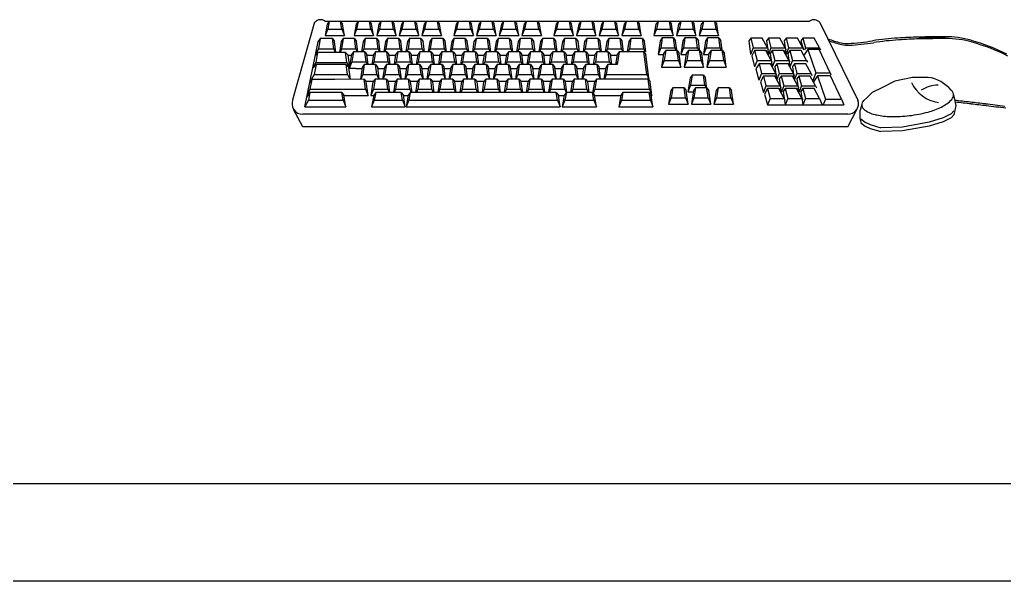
# Model space of a CAD drawing. Header units: millimetres. Extents: x 89450 to 753248, y -530175 to 1209785.
# Drawn here: x 315278 to 317289, y -168206 to -167059 of the extents above; entities that cross this region are included whole.
import ezdxf

# ---------------------------------------------------------------- set-up
doc = ezdxf.new("R2010")
doc.units = ezdxf.units.MM
doc.header["$LTSCALE"] = 150
doc.layers.add('-----99 EPMS CABLE DUCT', color=4, linetype='Continuous')

msp = doc.modelspace()

# ---------------------------------------------------------------- linework, layer by layer
at = {"layer": '-----99 EPMS CABLE DUCT'}
msp.add_lwpolyline([(307124.5, -168206.2), (307124.5, -168006.2), (321512.4, -168006.2), (321512.4, -168206.2)], close=True, dxfattribs=at)
at = {"color": 0}
for p, q in [((315835.9, -167221.9), (315881.3, -167063.6)), ((315901.5, -167061.7), (316891, -167061.7)), ((315906.2, -167068.4), (315901.9, -167091.3)), ((315910.4, -167062.6), (315906.2, -167068.4)), ((315910.4, -167062.6), (315907.3, -167078)), ((315933.6, -167062.6), (315910.4, -167062.6)), ((315933.6, -167062.6), (315937.8, -167068.4)), ((315936.3, -167078), (315933.6, -167062.6)), ((315941.5, -167091.3), (315937.8, -167068.4)), ((315965.3, -167068.4), (315961, -167091.3)), ((315969.6, -167062.6), (315965.3, -167068.4)), ((315969.6, -167062.6), (315966.4, -167078)), ((315992.7, -167062.6), (315969.6, -167062.6)), ((315992.7, -167062.6), (315996.9, -167068.4)), ((315995.4, -167078), (315992.7, -167062.6)), ((316000.6, -167091.3), (315996.9, -167068.4)), ((316011.6, -167068.4), (316007.3, -167091.3)), ((316015.8, -167062.6), (316011.6, -167068.4)), ((316015.8, -167062.6), (316012.7, -167078)), ((316039, -167062.6), (316015.8, -167062.6)), ((316039, -167062.6), (316043.2, -167068.4)), ((316041.7, -167078), (316039, -167062.6)), ((316046.9, -167091.3), (316043.2, -167068.4)), ((316057.9, -167068.4), (316053.5, -167091.3)), ((316062.1, -167062.6), (316057.9, -167068.4)), ((316062.1, -167062.6), (316058.9, -167078)), ((316085.2, -167062.6), (316062.1, -167062.6)), ((316085.2, -167062.6), (316089.5, -167068.4)), ((316088, -167078), (316085.2, -167062.6)), ((316093.2, -167091.3), (316089.5, -167068.4)), ((316104.1, -167068.4), (316099.8, -167091.3)), ((316108.3, -167062.6), (316104.1, -167068.4)), ((316108.3, -167062.6), (316105.2, -167078)), ((316131.5, -167062.6), (316108.3, -167062.6)), ((316131.5, -167062.6), (316135.7, -167068.4)), ((316134.2, -167078), (316131.5, -167062.6)), ((316139.4, -167091.3), (316135.7, -167068.4)), ((316169.4, -167068.4), (316165.1, -167091.3)), ((316173.6, -167062.6), (316169.4, -167068.4)), ((316173.6, -167062.6), (316170.5, -167078)), ((316196.8, -167062.6), (316173.6, -167062.6)), ((316196.8, -167062.6), (316201, -167068.4)), ((316199.5, -167078), (316196.8, -167062.6)), ((316204.7, -167091.3), (316201, -167068.4)), ((316215.7, -167068.4), (316211.3, -167091.3)), ((316219.9, -167062.6), (316215.7, -167068.4)), ((316219.9, -167062.6), (316216.7, -167078)), ((316243.1, -167062.6), (316219.9, -167062.6)), ((316243.1, -167062.6), (316247.3, -167068.4)), ((316245.8, -167078), (316243.1, -167062.6)), ((316251, -167091.3), (316247.3, -167068.4)), ((316261.9, -167068.4), (316257.6, -167091.3)), ((316266.2, -167062.6), (316261.9, -167068.4)), ((316266.2, -167062.6), (316263, -167078)), ((316289.3, -167062.6), (316266.2, -167062.6)), ((316289.3, -167062.6), (316293.5, -167068.4)), ((316292, -167078), (316289.3, -167062.6)), ((316297.2, -167091.3), (316293.5, -167068.4)), ((316308.2, -167068.4), (316303.9, -167091.3)), ((316312.4, -167062.6), (316308.2, -167068.4)), ((316312.4, -167062.6), (316309.2, -167078)), ((316335.6, -167062.6), (316312.4, -167062.6)), ((316335.6, -167062.6), (316339.8, -167068.4)), ((316338.3, -167078), (316335.6, -167062.6)), ((316343.5, -167091.3), (316339.8, -167068.4)), ((316373.5, -167068.4), (316369.2, -167091.3)), ((316377.7, -167062.6), (316373.5, -167068.4)), ((316377.7, -167062.6), (316374.5, -167078)), ((316400.9, -167062.6), (316377.7, -167062.6)), ((316400.9, -167062.6), (316405.1, -167068.4)), ((316403.6, -167078), (316400.9, -167062.6)), ((316408.8, -167091.3), (316405.1, -167068.4)), ((316419.7, -167068.4), (316415.4, -167091.3)), ((316424, -167062.6), (316419.7, -167068.4)), ((316424, -167062.6), (316420.8, -167078)), ((316447.1, -167062.6), (316424, -167062.6)), ((316447.1, -167062.6), (316451.3, -167068.4)), ((316449.8, -167078), (316447.1, -167062.6)), ((316455, -167091.3), (316451.3, -167068.4)), ((316466, -167068.4), (316461.7, -167091.3)), ((316470.2, -167062.6), (316466, -167068.4)), ((316470.2, -167062.6), (316467.1, -167078)), ((316493.4, -167062.6), (316470.2, -167062.6)), ((316493.4, -167062.6), (316497.6, -167068.4)), ((316496.1, -167078), (316493.4, -167062.6)), ((316501.3, -167091.3), (316497.6, -167068.4)), ((316512.3, -167068.4), (316507.9, -167091.3)), ((316516.5, -167062.6), (316512.3, -167068.4)), ((316516.5, -167062.6), (316513.3, -167078)), ((316539.6, -167062.6), (316516.5, -167062.6)), ((316539.6, -167062.6), (316543.9, -167068.4)), ((316542.4, -167078), (316539.6, -167062.6)), ((316547.6, -167091.3), (316543.9, -167068.4)), ((316577.5, -167068.4), (316573.2, -167091.3)), ((316581.8, -167062.6), (316577.5, -167068.4)), ((316581.8, -167062.6), (316578.6, -167078)), ((316604.9, -167062.6), (316581.8, -167062.6)), ((316604.9, -167062.6), (316609.2, -167068.4)), ((316607.6, -167078), (316604.9, -167062.6)), ((316612.9, -167091.3), (316609.2, -167068.4)), ((316623.8, -167068.4), (316619.5, -167091.3)), ((316628, -167062.6), (316623.8, -167068.4)), ((316628, -167062.6), (316624.9, -167078)), ((316651.2, -167062.6), (316628, -167062.6)), ((316651.2, -167062.6), (316655.4, -167068.4)), ((316653.9, -167078), (316651.2, -167062.6)), ((316659.1, -167091.3), (316655.4, -167068.4)), ((316670.1, -167068.4), (316665.7, -167091.3)), ((316674.3, -167062.6), (316670.1, -167068.4)), ((316674.3, -167062.6), (316671.1, -167078)), ((316697.5, -167062.6), (316674.3, -167062.6)), ((316697.5, -167062.6), (316701.7, -167068.4)), ((316700.2, -167078), (316697.5, -167062.6)), ((316705.4, -167091.3), (316701.7, -167068.4)), ((316911.8, -167064.9), (316989.7, -167223.2)), ((315907.3, -167078), (315901.9, -167091.3)), ((315901.9, -167091.3), (315941.5, -167091.3)), ((315907.3, -167078), (315936.3, -167078)), ((315936.3, -167078), (315941.5, -167091.3)), ((315966.4, -167078), (315961, -167091.3)), ((315961, -167091.3), (316000.6, -167091.3)), ((315966.4, -167078), (315995.4, -167078)), ((315995.4, -167078), (316000.6, -167091.3)), ((316012.7, -167078), (316007.3, -167091.3)), ((316007.3, -167091.3), (316046.9, -167091.3)), ((316012.7, -167078), (316041.7, -167078)), ((316041.7, -167078), (316046.9, -167091.3)), ((316058.9, -167078), (316053.5, -167091.3)), ((316053.5, -167091.3), (316093.2, -167091.3)), ((316058.9, -167078), (316088, -167078)), ((316088, -167078), (316093.2, -167091.3)), ((316105.2, -167078), (316099.8, -167091.3)), ((316099.8, -167091.3), (316139.4, -167091.3)), ((316105.2, -167078), (316134.2, -167078)), ((316134.2, -167078), (316139.4, -167091.3)), ((316170.5, -167078), (316165.1, -167091.3)), ((316165.1, -167091.3), (316204.7, -167091.3)), ((316170.5, -167078), (316199.5, -167078)), ((316199.5, -167078), (316204.7, -167091.3)), ((316216.7, -167078), (316211.3, -167091.3)), ((316211.3, -167091.3), (316251, -167091.3)), ((316216.7, -167078), (316245.8, -167078)), ((316245.8, -167078), (316251, -167091.3)), ((316263, -167078), (316257.6, -167091.3)), ((316257.6, -167091.3), (316297.2, -167091.3)), ((316263, -167078), (316292, -167078)), ((316292, -167078), (316297.2, -167091.3)), ((316309.2, -167078), (316303.9, -167091.3)), ((316303.9, -167091.3), (316343.5, -167091.3)), ((316309.2, -167078), (316338.3, -167078)), ((316338.3, -167078), (316343.5, -167091.3)), ((316374.5, -167078), (316369.2, -167091.3)), ((316369.2, -167091.3), (316408.8, -167091.3)), ((316374.5, -167078), (316403.6, -167078)), ((316403.6, -167078), (316408.8, -167091.3)), ((316420.8, -167078), (316415.4, -167091.3)), ((316415.4, -167091.3), (316455, -167091.3)), ((316420.8, -167078), (316449.8, -167078)), ((316449.8, -167078), (316455, -167091.3)), ((316467.1, -167078), (316461.7, -167091.3)), ((316461.7, -167091.3), (316501.3, -167091.3)), ((316467.1, -167078), (316496.1, -167078)), ((316496.1, -167078), (316501.3, -167091.3)), ((316513.3, -167078), (316507.9, -167091.3)), ((316507.9, -167091.3), (316547.6, -167091.3)), ((316513.3, -167078), (316542.4, -167078)), ((316542.4, -167078), (316547.6, -167091.3)), ((316578.6, -167078), (316573.2, -167091.3)), ((316573.2, -167091.3), (316612.9, -167091.3)), ((316578.6, -167078), (316607.6, -167078)), ((316607.6, -167078), (316612.9, -167091.3)), ((316624.9, -167078), (316619.5, -167091.3)), ((316619.5, -167091.3), (316659.1, -167091.3)), ((316624.9, -167078), (316653.9, -167078)), ((316653.9, -167078), (316659.1, -167091.3)), ((316671.1, -167078), (316665.7, -167091.3)), ((316665.7, -167091.3), (316705.4, -167091.3)), ((316671.1, -167078), (316700.2, -167078)), ((316700.2, -167078), (316705.4, -167091.3)), ((315886.9, -167104.5), (315859.9, -167237.1)), ((315892, -167097.6), (315886.9, -167104.5)), ((315892, -167097.6), (315888.8, -167118.2)), ((315916.9, -167097.6), (315892, -167097.6)), ((315916.9, -167097.6), (315921.1, -167103.4)), ((315919.6, -167118.2), (315916.9, -167097.6)), ((315924, -167125.8), (315921.1, -167103.4)), ((315934.7, -167103.4), (315931.2, -167125.8)), ((315938.9, -167097.6), (315934.7, -167103.4)), ((315938.9, -167097.6), (315935.7, -167118.2)), ((315962.1, -167097.6), (315938.9, -167097.6)), ((315962.1, -167097.6), (315966.3, -167103.4)), ((315964.8, -167118.2), (315962.1, -167097.6)), ((315969.1, -167124.5), (315966.3, -167103.4)), ((315979.9, -167103.4), (315976.6, -167124.5)), ((315984.1, -167097.6), (315979.9, -167103.4)), ((315984.1, -167097.6), (315980.9, -167118.2)), ((316007.3, -167097.6), (315984.1, -167097.6)), ((316007.3, -167097.6), (316011.5, -167103.4)), ((316010, -167118.2), (316007.3, -167097.6)), ((316014.3, -167124.5), (316011.5, -167103.4)), ((316025.1, -167103.4), (316021.8, -167124.5)), ((316029.3, -167097.6), (316025.1, -167103.4)), ((316029.3, -167097.6), (316026.1, -167118.2)), ((316052.5, -167097.6), (316029.3, -167097.6)), ((316052.5, -167097.6), (316056.7, -167103.4)), ((316055.2, -167118.2), (316052.5, -167097.6)), ((316059.5, -167124.5), (316056.7, -167103.4)), ((316070.3, -167103.4), (316067, -167124.5)), ((316074.5, -167097.6), (316070.3, -167103.4)), ((316074.5, -167097.6), (316071.3, -167118.2)), ((316097.7, -167097.6), (316074.5, -167097.6)), ((316097.7, -167097.6), (316101.9, -167103.4)), ((316100.4, -167118.2), (316097.7, -167097.6)), ((316104.7, -167124.5), (316101.9, -167103.4)), ((316115.5, -167103.4), (316112.2, -167124.5)), ((316119.7, -167097.6), (316115.5, -167103.4)), ((316119.7, -167097.6), (316116.5, -167118.2)), ((316142.9, -167097.6), (316119.7, -167097.6)), ((316142.9, -167097.6), (316147.1, -167103.4)), ((316145.6, -167118.2), (316142.9, -167097.6)), ((316149.9, -167124.5), (316147.1, -167103.4)), ((316160.7, -167103.4), (316157.4, -167124.5)), ((316164.9, -167097.6), (316160.7, -167103.4)), ((316164.9, -167097.6), (316161.7, -167118.2)), ((316188.1, -167097.6), (316164.9, -167097.6)), ((316188.1, -167097.6), (316192.3, -167103.4)), ((316190.8, -167118.2), (316188.1, -167097.6)), ((316195.1, -167124.5), (316192.3, -167103.4)), ((316205.9, -167103.4), (316202.6, -167124.5)), ((316210.1, -167097.6), (316205.9, -167103.4)), ((316210.1, -167097.6), (316206.9, -167118.2)), ((316233.3, -167097.6), (316210.1, -167097.6)), ((316233.3, -167097.6), (316237.5, -167103.4)), ((316236, -167118.2), (316233.3, -167097.6)), ((316240.3, -167124.5), (316237.5, -167103.4)), ((316251.1, -167103.4), (316247.8, -167124.5)), ((316255.3, -167097.6), (316251.1, -167103.4)), ((316255.3, -167097.6), (316252.1, -167118.2)), ((316278.5, -167097.6), (316255.3, -167097.6)), ((316278.5, -167097.6), (316282.7, -167103.4)), ((316281.2, -167118.2), (316278.5, -167097.6)), ((316285.5, -167124.5), (316282.7, -167103.4)), ((316296.3, -167103.4), (316293, -167124.5)), ((316300.5, -167097.6), (316296.3, -167103.4)), ((316300.5, -167097.6), (316297.4, -167118.2)), ((316323.7, -167097.6), (316300.5, -167097.6)), ((316323.7, -167097.6), (316327.9, -167103.4)), ((316326.4, -167118.2), (316323.7, -167097.6)), ((316330.7, -167124.5), (316327.9, -167103.4)), ((316341.5, -167103.4), (316338.2, -167124.5)), ((316345.7, -167097.6), (316341.5, -167103.4)), ((316345.7, -167097.6), (316342.6, -167118.2)), ((316368.9, -167097.6), (316345.7, -167097.6)), ((316368.9, -167097.6), (316373.1, -167103.4)), ((316371.6, -167118.2), (316368.9, -167097.6)), ((316375.9, -167124.5), (316373.1, -167103.4)), ((316386.7, -167103.4), (316383.4, -167124.5)), ((316390.9, -167097.6), (316386.7, -167103.4)), ((316390.9, -167097.6), (316387.8, -167118.2)), ((316414.1, -167097.6), (316390.9, -167097.6)), ((316414.1, -167097.6), (316418.3, -167103.4)), ((316416.8, -167118.2), (316414.1, -167097.6)), ((316421.1, -167124.5), (316418.3, -167103.4)), ((316431.9, -167103.4), (316428.6, -167124.5)), ((316436.1, -167097.6), (316431.9, -167103.4)), ((316436.1, -167097.6), (316433, -167118.2)), ((316459.3, -167097.6), (316436.1, -167097.6)), ((316459.3, -167097.6), (316463.5, -167103.4)), ((316462, -167118.2), (316459.3, -167097.6)), ((316466.3, -167124.5), (316463.5, -167103.4)), ((316477.1, -167103.4), (316473.8, -167124.5)), ((316481.3, -167097.6), (316477.1, -167103.4)), ((316481.3, -167097.6), (316478.2, -167118.2)), ((316504.5, -167097.6), (316481.3, -167097.6)), ((316504.5, -167097.6), (316508.7, -167103.4)), ((316507.2, -167118.2), (316504.5, -167097.6)), ((316511.5, -167124.5), (316508.7, -167103.4)), ((316522.3, -167103.4), (316519, -167124.5)), ((316526.5, -167097.6), (316522.3, -167103.4)), ((316526.5, -167097.6), (316523.4, -167118.2)), ((316549.7, -167097.6), (316526.5, -167097.6)), ((316549.7, -167097.6), (316553.9, -167103.4)), ((316552.4, -167118.2), (316549.7, -167097.6)), ((316556.7, -167124.5), (316553.9, -167103.4)), ((316586.1, -167102), (316581.8, -167130)), ((316590.3, -167096.2), (316586.1, -167102)), ((316590.3, -167096.2), (316587.2, -167116.7)), ((316613.5, -167096.2), (316590.3, -167096.2)), ((316613.5, -167096.2), (316617.7, -167102)), ((316616.2, -167116.7), (316613.5, -167096.2)), ((316621.4, -167130), (316617.7, -167102)), ((316632.4, -167102), (316628, -167130)), ((316636.6, -167096.2), (316632.4, -167102)), ((316636.6, -167096.2), (316633.4, -167116.7)), ((316659.7, -167096.2), (316636.6, -167096.2)), ((316659.7, -167096.2), (316664, -167102)), ((316662.5, -167116.7), (316659.7, -167096.2)), ((316667.7, -167130), (316664, -167102)), ((316678.6, -167102), (316674.3, -167130)), ((316682.8, -167096.2), (316678.6, -167102)), ((316682.8, -167096.2), (316679.7, -167116.7)), ((316706, -167096.2), (316682.8, -167096.2)), ((316706, -167096.2), (316710.2, -167102)), ((316708.7, -167116.7), (316706, -167096.2)), ((316713.9, -167130), (316710.2, -167102)), ((316771.1, -167096.7), (316766.9, -167102.4)), ((316766.9, -167102.4), (316770.7, -167130)), ((316794.2, -167096.7), (316771.1, -167096.7)), ((316771.1, -167096.7), (316776.1, -167116.7)), ((316805.1, -167116.7), (316794.2, -167096.7)), ((316807.2, -167096.7), (316803, -167102.4)), ((316803, -167102.4), (316806.9, -167130)), ((316830.4, -167096.7), (316807.2, -167096.7)), ((316807.2, -167096.7), (316812.3, -167116.7)), ((316841.3, -167116.7), (316830.4, -167096.7)), ((316843.4, -167096.7), (316839.1, -167102.4)), ((316839.1, -167102.4), (316843, -167130)), ((316866.5, -167096.7), (316843.4, -167096.7)), ((316843.4, -167096.7), (316848.4, -167116.7)), ((316877.4, -167116.7), (316866.5, -167096.7)), ((316877.6, -167096.7), (316873.4, -167102.4)), ((316873.4, -167102.4), (316878.7, -167120.5)), ((316900.7, -167096.7), (316877.6, -167096.7)), ((316877.6, -167096.7), (316882.6, -167116.7)), ((316911.6, -167116.7), (316900.7, -167096.7)), ((315881.4, -167131.4), (315882.4, -167131.4)), ((315888.8, -167118.2), (315882.3, -167127.2)), ((315886.5, -167125.8), (315882.3, -167131.6)), ((315886.5, -167125.8), (315883.3, -167146.4)), ((315943.4, -167125.8), (315886.5, -167125.8)), ((315888.8, -167118.2), (315919.6, -167118.2)), ((315919.6, -167118.2), (315922.6, -167125.8)), ((315935.7, -167118.2), (315932.6, -167125.8)), ((315935.7, -167118.2), (315964.8, -167118.2)), ((315943.4, -167125.8), (315949.1, -167131.6)), ((315946.1, -167146.4), (315943.4, -167125.8)), ((315948.9, -167131.4), (315955.4, -167131.4)), ((315952.2, -167155.3), (315949.1, -167131.6)), ((315955.6, -167130.3), (315951.2, -167158.4)), ((315959.8, -167124.5), (315955.6, -167130.3)), ((315959.8, -167124.5), (315956.6, -167145.1)), ((315982.9, -167124.5), (315959.8, -167124.5)), ((315964.8, -167118.2), (315967.3, -167124.5)), ((315980.9, -167118.2), (315978.4, -167124.5)), ((315980.9, -167118.2), (316010, -167118.2)), ((315982.9, -167124.5), (315987.2, -167130.3)), ((315985.7, -167145.1), (315982.9, -167124.5)), ((315989.9, -167150.7), (315987.2, -167130.3)), ((315987.3, -167131.4), (316000.6, -167131.4)), ((316000.8, -167130.3), (315997.6, -167150.7)), ((316005, -167124.5), (316000.8, -167130.3)), ((316005, -167124.5), (316001.8, -167145.1)), ((316028.1, -167124.5), (316005, -167124.5)), ((316010, -167118.2), (316012.5, -167124.5)), ((316026.1, -167118.2), (316023.6, -167124.5)), ((316026.1, -167118.2), (316055.2, -167118.2)), ((316028.1, -167124.5), (316032.4, -167130.3)), ((316028.1, -167124.5), (316032.4, -167130.3)), ((316030.9, -167145.1), (316028.1, -167124.5)), ((316035.1, -167150.7), (316032.4, -167130.3)), ((316035.1, -167150.7), (316032.4, -167130.3)), ((316032.5, -167131.4), (316045.8, -167131.4)), ((316046, -167130.3), (316042.8, -167150.7)), ((316050.2, -167124.5), (316046, -167130.3)), ((316050.2, -167124.5), (316047, -167145.1)), ((316073.3, -167124.5), (316050.2, -167124.5)), ((316055.2, -167118.2), (316057.7, -167124.5)), ((316071.3, -167118.2), (316068.8, -167124.5)), ((316071.3, -167118.2), (316100.4, -167118.2)), ((316073.3, -167124.5), (316077.6, -167130.3)), ((316073.3, -167124.5), (316077.6, -167130.3)), ((316076.1, -167145.1), (316073.3, -167124.5)), ((316080.3, -167150.7), (316077.6, -167130.3)), ((316080.3, -167150.7), (316077.6, -167130.3)), ((316077.7, -167131.4), (316091, -167131.4)), ((316091.2, -167130.3), (316088, -167150.7)), ((316095.4, -167124.5), (316091.2, -167130.3)), ((316095.4, -167124.5), (316092.2, -167145.1)), ((316118.5, -167124.5), (316095.4, -167124.5)), ((316100.4, -167118.2), (316102.9, -167124.5)), ((316116.5, -167118.2), (316114, -167124.5)), ((316116.5, -167118.2), (316145.6, -167118.2)), ((316118.5, -167124.5), (316122.8, -167130.3)), ((316118.5, -167124.5), (316122.8, -167130.3)), ((316121.3, -167145.1), (316118.5, -167124.5)), ((316125.5, -167150.7), (316122.8, -167130.3)), ((316125.5, -167150.7), (316122.8, -167130.3)), ((316122.9, -167131.4), (316136.2, -167131.4)), ((316136.4, -167130.3), (316133.2, -167150.7)), ((316140.6, -167124.5), (316136.4, -167130.3)), ((316140.6, -167124.5), (316137.4, -167145.1)), ((316163.7, -167124.5), (316140.6, -167124.5)), ((316145.6, -167118.2), (316148.1, -167124.5)), ((316161.7, -167118.2), (316159.2, -167124.5)), ((316161.7, -167118.2), (316190.8, -167118.2)), ((316163.7, -167124.5), (316168, -167130.3)), ((316163.7, -167124.5), (316168, -167130.3)), ((316166.5, -167145.1), (316163.7, -167124.5)), ((316170.7, -167150.7), (316168, -167130.3)), ((316170.7, -167150.7), (316168, -167130.3)), ((316168.1, -167131.4), (316181.4, -167131.4)), ((316181.6, -167130.3), (316178.4, -167150.7)), ((316185.8, -167124.5), (316181.6, -167130.3)), ((316185.8, -167124.5), (316182.6, -167145.1)), ((316209, -167124.5), (316185.8, -167124.5)), ((316190.8, -167118.2), (316193.3, -167124.5)), ((316206.9, -167118.2), (316204.4, -167124.5)), ((316206.9, -167118.2), (316236, -167118.2)), ((316209, -167124.5), (316213.2, -167130.3)), ((316209, -167124.5), (316213.2, -167130.3)), ((316211.7, -167145.1), (316209, -167124.5)), ((316215.9, -167150.7), (316213.2, -167130.3)), ((316215.9, -167150.7), (316213.2, -167130.3)), ((316213.3, -167131.4), (316226.6, -167131.4)), ((316226.8, -167130.3), (316223.6, -167150.7)), ((316231, -167124.5), (316226.8, -167130.3)), ((316231, -167124.5), (316227.8, -167145.1)), ((316254.2, -167124.5), (316231, -167124.5)), ((316236, -167118.2), (316238.5, -167124.5)), ((316252.1, -167118.2), (316249.6, -167124.5)), ((316252.1, -167118.2), (316281.2, -167118.2)), ((316254.2, -167124.5), (316258.4, -167130.3)), ((316254.2, -167124.5), (316258.4, -167130.3)), ((316256.9, -167145.1), (316254.2, -167124.5)), ((316261.1, -167150.7), (316258.4, -167130.3)), ((316261.1, -167150.7), (316258.4, -167130.3)), ((316258.5, -167131.4), (316271.8, -167131.4)), ((316272, -167130.3), (316268.8, -167150.7)), ((316276.2, -167124.5), (316272, -167130.3)), ((316276.2, -167124.5), (316273, -167145.1)), ((316299.4, -167124.5), (316276.2, -167124.5)), ((316281.2, -167118.2), (316283.7, -167124.5)), ((316297.4, -167118.2), (316294.8, -167124.5)), ((316297.4, -167118.2), (316326.4, -167118.2)), ((316299.4, -167124.5), (316303.6, -167130.3)), ((316299.4, -167124.5), (316303.6, -167130.3)), ((316302.1, -167145.1), (316299.4, -167124.5)), ((316306.3, -167150.7), (316303.6, -167130.3)), ((316306.3, -167150.7), (316303.6, -167130.3)), ((316303.7, -167131.4), (316317, -167131.4)), ((316317.2, -167130.3), (316314, -167150.7)), ((316321.4, -167124.5), (316317.2, -167130.3)), ((316321.4, -167124.5), (316318.2, -167145.1)), ((316344.6, -167124.5), (316321.4, -167124.5)), ((316326.4, -167118.2), (316328.9, -167124.5)), ((316342.6, -167118.2), (316340, -167124.5)), ((316342.6, -167118.2), (316371.6, -167118.2)), ((316344.6, -167124.5), (316348.8, -167130.3)), ((316344.6, -167124.5), (316348.8, -167130.3)), ((316347.3, -167145.1), (316344.6, -167124.5)), ((316351.5, -167150.7), (316348.8, -167130.3)), ((316351.5, -167150.7), (316348.8, -167130.3)), ((316348.9, -167131.4), (316362.2, -167131.4)), ((316362.4, -167130.3), (316359.2, -167150.7)), ((316366.6, -167124.5), (316362.4, -167130.3)), ((316366.6, -167124.5), (316363.4, -167145.1)), ((316389.8, -167124.5), (316366.6, -167124.5)), ((316371.6, -167118.2), (316374.1, -167124.5)), ((316387.8, -167118.2), (316385.2, -167124.5)), ((316387.8, -167118.2), (316416.8, -167118.2)), ((316389.8, -167124.5), (316394, -167130.3)), ((316389.8, -167124.5), (316394, -167130.3)), ((316392.5, -167145.1), (316389.8, -167124.5)), ((316396.7, -167150.7), (316394, -167130.3)), ((316396.7, -167150.7), (316394, -167130.3)), ((316394.1, -167131.4), (316407.4, -167131.4)), ((316407.6, -167130.3), (316404.4, -167150.7)), ((316411.8, -167124.5), (316407.6, -167130.3)), ((316411.8, -167124.5), (316408.6, -167145.1)), ((316435, -167124.5), (316411.8, -167124.5)), ((316416.8, -167118.2), (316419.3, -167124.5)), ((316433, -167118.2), (316430.4, -167124.5)), ((316433, -167118.2), (316462, -167118.2)), ((316435, -167124.5), (316439.2, -167130.3)), ((316435, -167124.5), (316439.2, -167130.3)), ((316437.7, -167145.1), (316435, -167124.5)), ((316441.9, -167150.7), (316439.2, -167130.3)), ((316441.9, -167150.7), (316439.2, -167130.3)), ((316439.3, -167131.4), (316452.6, -167131.4)), ((316452.8, -167130.3), (316449.6, -167150.7)), ((316457, -167124.5), (316452.8, -167130.3)), ((316457, -167124.5), (316453.8, -167145.1)), ((316480.2, -167124.5), (316457, -167124.5)), ((316462, -167118.2), (316464.5, -167124.5)), ((316478.2, -167118.2), (316475.6, -167124.5)), ((316478.2, -167118.2), (316507.2, -167118.2)), ((316480.2, -167124.5), (316484.4, -167130.3)), ((316480.2, -167124.5), (316484.4, -167130.3)), ((316482.9, -167145.1), (316480.2, -167124.5)), ((316487.1, -167150.7), (316484.4, -167130.3)), ((316487.1, -167150.7), (316484.4, -167130.3)), ((316484.5, -167131.4), (316497.8, -167131.4)), ((316498, -167130.3), (316494.8, -167150.7)), ((316502.2, -167124.5), (316498, -167130.3)), ((316502.2, -167124.5), (316498.2, -167150.7)), ((316552.7, -167124.5), (316502.2, -167124.5)), ((316507.2, -167118.2), (316509.7, -167124.5)), ((316523.4, -167118.2), (316520.8, -167124.5)), ((316523.4, -167118.2), (316552.4, -167118.2)), ((316552.4, -167118.2), (316554.9, -167124.5)), ((316552.7, -167124.5), (316556.9, -167130.3)), ((316552.7, -167124.5), (316556.9, -167130.3)), ((316558.6, -167171.2), (316552.7, -167124.5)), ((316563.5, -167183.1), (316556.9, -167130.3)), ((316563.2, -167180.1), (316556.9, -167130.3)), ((316587.2, -167116.7), (316581.8, -167130)), ((316581.8, -167130), (316592.8, -167130)), ((316587.2, -167116.7), (316616.2, -167116.7)), ((316593.2, -167127.8), (316588.8, -167155.8)), ((316597.4, -167122), (316593.2, -167127.8)), ((316597.4, -167122), (316594.2, -167142.5)), ((316620.5, -167122), (316597.4, -167122)), ((316616.2, -167116.7), (316618.3, -167122)), ((316620.5, -167122), (316624.8, -167127.8)), ((316623.2, -167142.5), (316620.5, -167122)), ((316628.5, -167155.8), (316624.8, -167127.8)), ((316633.4, -167116.7), (316628, -167130)), ((316628, -167130), (316639.1, -167130)), ((316633.4, -167116.7), (316662.5, -167116.7)), ((316639.4, -167127.8), (316635.1, -167155.8)), ((316643.6, -167122), (316639.4, -167127.8)), ((316643.6, -167122), (316640.5, -167142.5)), ((316666.8, -167122), (316643.6, -167122)), ((316662.5, -167116.7), (316664.5, -167122)), ((316666.8, -167122), (316671, -167127.8)), ((316669.5, -167142.5), (316666.8, -167122)), ((316674.7, -167155.8), (316671, -167127.8)), ((316679.7, -167116.7), (316674.3, -167130)), ((316674.3, -167130), (316685.3, -167130)), ((316679.7, -167116.7), (316708.7, -167116.7)), ((316685.7, -167127.8), (316681.3, -167155.8)), ((316689.9, -167122), (316685.7, -167127.8)), ((316689.9, -167122), (316686.7, -167142.5)), ((316713.1, -167122), (316689.9, -167122)), ((316708.7, -167116.7), (316710.8, -167122)), ((316713.1, -167122), (316717.3, -167127.8)), ((316715.8, -167142.5), (316713.1, -167122)), ((316721, -167155.8), (316717.3, -167127.8)), ((316776.1, -167116.7), (316770.7, -167130)), ((316778.8, -167122.2), (316773.5, -167132.8)), ((316776.1, -167116.7), (316805.1, -167116.7)), ((316801.9, -167122.2), (316778.8, -167122.2)), ((316778.8, -167122.2), (316783.8, -167142.3)), ((316801.9, -167122.2), (316806.2, -167127.9)), ((316812.9, -167142.3), (316801.9, -167122.2)), ((316805.1, -167116.7), (316806.6, -167120.5)), ((316812.3, -167116.7), (316806.9, -167130)), ((316814.9, -167122.2), (316810.7, -167127.9)), ((316810.7, -167127.9), (316814.6, -167155.5)), ((316812.3, -167116.7), (316841.3, -167116.7)), ((316838.1, -167122.2), (316814.9, -167122.2)), ((316814.9, -167122.2), (316820, -167142.3)), ((316838.1, -167122.2), (316842.3, -167127.9)), ((316849, -167142.3), (316838.1, -167122.2)), ((316841.3, -167116.7), (316842.8, -167120.5)), ((316848.4, -167116.7), (316843, -167130)), ((316851.1, -167122.2), (316846.8, -167127.9)), ((316846.8, -167127.9), (316850.7, -167155.5)), ((316848.4, -167116.7), (316877.4, -167116.7)), ((316874.2, -167122.2), (316851.1, -167122.2)), ((316851.1, -167122.2), (316856.1, -167142.3)), ((316885.1, -167142.3), (316874.2, -167122.2)), ((316877.4, -167116.7), (316878.9, -167120.5)), ((316887.6, -167120.1), (316879.3, -167131.5)), ((316882.6, -167116.7), (316880.7, -167121.5)), ((316882.6, -167116.7), (316911.6, -167116.7)), ((316910.8, -167120.1), (316887.6, -167120.1)), ((316887.6, -167120.1), (316903.8, -167167.8)), ((316932.8, -167167.8), (316910.8, -167120.1)), ((316911.6, -167116.7), (316913.1, -167120.5)), ((315883.5, -167150.7), (315877.1, -167157.8)), ((315883.3, -167146.4), (315877.6, -167156.6)), ((315883.5, -167150.7), (315879.4, -167171.2)), ((315883.3, -167146.4), (315946.1, -167146.4)), ((315944.7, -167150.7), (315883.5, -167150.7)), ((315944.7, -167150.7), (315950.4, -167156.4)), ((315947.4, -167171.2), (315944.7, -167150.7)), ((315946.1, -167146.4), (315951, -167155.3)), ((315956.6, -167145.1), (315951.2, -167158.4)), ((315956.6, -167145.1), (315985.7, -167145.1)), ((315982, -167150.7), (315977.8, -167156.4)), ((315982, -167150.7), (315978.8, -167171.2)), ((316005.1, -167150.7), (315982, -167150.7)), ((315985.7, -167145.1), (315987.8, -167150.7)), ((316001.8, -167145.1), (315999.6, -167150.7)), ((316001.8, -167145.1), (316030.9, -167145.1)), ((316005.1, -167150.7), (316009.4, -167156.4)), ((316007.9, -167171.2), (316005.1, -167150.7)), ((316027.2, -167150.7), (316023, -167156.4)), ((316027.2, -167150.7), (316024, -167171.2)), ((316050.3, -167150.7), (316027.2, -167150.7)), ((316030.9, -167145.1), (316033.1, -167150.7)), ((316030.9, -167145.1), (316033.1, -167150.7)), ((316047, -167145.1), (316044.8, -167150.7)), ((316047, -167145.1), (316076.1, -167145.1)), ((316050.3, -167150.7), (316054.6, -167156.4)), ((316053.1, -167171.2), (316050.3, -167150.7)), ((316072.4, -167150.7), (316068.2, -167156.4)), ((316072.4, -167150.7), (316069.2, -167171.2)), ((316095.5, -167150.7), (316072.4, -167150.7)), ((316076.1, -167145.1), (316078.3, -167150.7)), ((316076.1, -167145.1), (316078.3, -167150.7)), ((316092.2, -167145.1), (316090, -167150.7)), ((316092.2, -167145.1), (316121.3, -167145.1)), ((316095.5, -167150.7), (316099.8, -167156.4)), ((316098.3, -167171.2), (316095.5, -167150.7)), ((316117.6, -167150.7), (316113.4, -167156.4)), ((316117.6, -167150.7), (316114.4, -167171.2)), ((316140.8, -167150.7), (316117.6, -167150.7)), ((316121.3, -167145.1), (316123.5, -167150.7)), ((316121.3, -167145.1), (316123.5, -167150.7)), ((316137.4, -167145.1), (316135.2, -167150.7)), ((316137.4, -167145.1), (316166.5, -167145.1)), ((316140.8, -167150.7), (316145, -167156.4)), ((316143.5, -167171.2), (316140.8, -167150.7)), ((316162.8, -167150.7), (316158.6, -167156.4)), ((316162.8, -167150.7), (316159.6, -167171.2)), ((316186, -167150.7), (316162.8, -167150.7)), ((316166.5, -167145.1), (316168.7, -167150.7)), ((316166.5, -167145.1), (316168.7, -167150.7)), ((316182.6, -167145.1), (316180.4, -167150.7)), ((316182.6, -167145.1), (316211.7, -167145.1)), ((316186, -167150.7), (316190.2, -167156.4)), ((316188.7, -167171.2), (316186, -167150.7)), ((316208, -167150.7), (316203.8, -167156.4)), ((316208, -167150.7), (316204.8, -167171.2)), ((316231.2, -167150.7), (316208, -167150.7)), ((316211.7, -167145.1), (316213.9, -167150.7)), ((316211.7, -167145.1), (316213.9, -167150.7)), ((316227.8, -167145.1), (316225.6, -167150.7)), ((316227.8, -167145.1), (316256.9, -167145.1)), ((316231.2, -167150.7), (316235.4, -167156.4)), ((316233.9, -167171.2), (316231.2, -167150.7)), ((316253.2, -167150.7), (316249, -167156.4)), ((316253.2, -167150.7), (316250, -167171.2)), ((316276.4, -167150.7), (316253.2, -167150.7)), ((316256.9, -167145.1), (316259.1, -167150.7)), ((316256.9, -167145.1), (316259.1, -167150.7)), ((316273, -167145.1), (316270.8, -167150.7)), ((316273, -167145.1), (316302.1, -167145.1)), ((316276.4, -167150.7), (316280.6, -167156.4)), ((316279.1, -167171.2), (316276.4, -167150.7)), ((316298.4, -167150.7), (316294.2, -167156.4)), ((316298.4, -167150.7), (316295.2, -167171.2)), ((316321.6, -167150.7), (316298.4, -167150.7)), ((316302.1, -167145.1), (316304.3, -167150.7)), ((316302.1, -167145.1), (316304.3, -167150.7)), ((316318.2, -167145.1), (316316, -167150.7)), ((316318.2, -167145.1), (316347.3, -167145.1)), ((316321.6, -167150.7), (316325.8, -167156.4)), ((316324.3, -167171.2), (316321.6, -167150.7)), ((316343.6, -167150.7), (316339.4, -167156.4)), ((316343.6, -167150.7), (316340.4, -167171.2)), ((316366.8, -167150.7), (316343.6, -167150.7)), ((316347.3, -167145.1), (316349.5, -167150.7)), ((316347.3, -167145.1), (316349.5, -167150.7)), ((316363.4, -167145.1), (316361.2, -167150.7)), ((316363.4, -167145.1), (316392.5, -167145.1)), ((316366.8, -167150.7), (316371, -167156.4)), ((316369.5, -167171.2), (316366.8, -167150.7)), ((316388.8, -167150.7), (316384.6, -167156.4)), ((316388.8, -167150.7), (316385.6, -167171.2)), ((316412, -167150.7), (316388.8, -167150.7)), ((316392.5, -167145.1), (316394.7, -167150.7)), ((316392.5, -167145.1), (316394.7, -167150.7)), ((316408.6, -167145.1), (316406.4, -167150.7)), ((316408.6, -167145.1), (316437.7, -167145.1)), ((316412, -167150.7), (316416.2, -167156.4)), ((316414.7, -167171.2), (316412, -167150.7)), ((316434, -167150.7), (316429.8, -167156.4)), ((316434, -167150.7), (316430.8, -167171.2)), ((316457.2, -167150.7), (316434, -167150.7)), ((316437.7, -167145.1), (316439.9, -167150.7)), ((316437.7, -167145.1), (316439.9, -167150.7)), ((316453.8, -167145.1), (316451.6, -167150.7)), ((316453.8, -167145.1), (316482.9, -167145.1)), ((316457.2, -167150.7), (316461.4, -167156.4)), ((316459.9, -167171.2), (316457.2, -167150.7)), ((316479.2, -167150.7), (316475, -167156.4)), ((316479.2, -167150.7), (316476, -167171.2)), ((316498.2, -167150.7), (316479.2, -167150.7)), ((316482.9, -167145.1), (316485.1, -167150.7)), ((316482.9, -167145.1), (316485.1, -167150.7)), ((316499, -167145.1), (316496.8, -167150.7)), ((316594.2, -167142.5), (316588.8, -167155.8)), ((316594.2, -167142.5), (316623.2, -167142.5)), ((316623.2, -167142.5), (316628.5, -167155.8)), ((316640.5, -167142.5), (316635.1, -167155.8)), ((316640.5, -167142.5), (316669.5, -167142.5)), ((316669.5, -167142.5), (316674.7, -167155.8)), ((316686.7, -167142.5), (316681.3, -167155.8)), ((316686.7, -167142.5), (316715.8, -167142.5)), ((316715.8, -167142.5), (316721, -167155.8)), ((316773.5, -167132.8), (316778.4, -167155.5)), ((316783.8, -167142.3), (316778.4, -167155.5)), ((316787.9, -167149.1), (316781.7, -167159.3)), ((316783.8, -167142.3), (316812.9, -167142.3)), ((316811.1, -167149.1), (316787.9, -167149.1)), ((316787.9, -167149.1), (316793, -167169.2)), ((316811.1, -167149.1), (316815.3, -167154.9)), ((316822, -167169.2), (316811.1, -167149.1)), ((316812.9, -167142.3), (316814.3, -167146)), ((316820, -167142.3), (316814.6, -167155.5)), ((316824.1, -167149.1), (316819.9, -167154.9)), ((316820, -167142.3), (316849, -167142.3)), ((316847.2, -167149.1), (316824.1, -167149.1)), ((316824.1, -167149.1), (316829.1, -167169.2)), ((316847.2, -167149.1), (316851.5, -167154.9)), ((316858.1, -167169.2), (316847.2, -167149.1)), ((316849, -167142.3), (316850.5, -167146)), ((316856.1, -167142.3), (316850.7, -167155.5)), ((316860.2, -167149.1), (316856, -167154.9)), ((316856.1, -167142.3), (316885.1, -167142.3)), ((316883.4, -167149.1), (316860.2, -167149.1)), ((316860.2, -167149.1), (316865.2, -167169.2)), ((316894.3, -167169.2), (316883.4, -167149.1)), ((316885.1, -167142.3), (316886.6, -167146)), ((315879.4, -167171.2), (315874.3, -167180.1)), ((315879.4, -167171.2), (315947.4, -167171.2)), ((315947.4, -167171.2), (315952.4, -167180.1)), ((315953.5, -167180.1), (315950.4, -167156.4)), ((315965, -167158.4), (315950.7, -167158.4)), ((315965, -167158.4), (315977.5, -167158.4)), ((315977.8, -167156.4), (315974.1, -167180.1)), ((315978.8, -167171.2), (315975.2, -167180.1)), ((315978.8, -167171.2), (316007.9, -167171.2)), ((316007.9, -167171.2), (316011.3, -167180.1)), ((316012.5, -167180.1), (316009.4, -167156.4)), ((316009.6, -167158.4), (316022.7, -167158.4)), ((316023, -167156.4), (316019.3, -167180.1)), ((316024, -167171.2), (316020.4, -167180.1)), ((316024, -167171.2), (316053.1, -167171.2)), ((316053.1, -167171.2), (316056.6, -167180.1)), ((316057.7, -167180.1), (316054.6, -167156.4)), ((316054.8, -167158.4), (316067.9, -167158.4)), ((316068.2, -167156.4), (316064.5, -167180.1)), ((316069.2, -167171.2), (316065.6, -167180.1)), ((316069.2, -167171.2), (316098.3, -167171.2)), ((316098.3, -167171.2), (316101.8, -167180.1)), ((316102.9, -167180.1), (316099.8, -167156.4)), ((316100, -167158.4), (316113.1, -167158.4)), ((316113.4, -167156.4), (316109.7, -167180.1)), ((316114.4, -167171.2), (316110.8, -167180.1)), ((316114.4, -167171.2), (316143.5, -167171.2)), ((316143.5, -167171.2), (316147, -167180.1)), ((316148.1, -167180.1), (316145, -167156.4)), ((316145.2, -167158.4), (316158.3, -167158.4)), ((316158.6, -167156.4), (316154.9, -167180.1)), ((316159.6, -167171.2), (316156, -167180.1)), ((316159.6, -167171.2), (316188.7, -167171.2)), ((316188.7, -167171.2), (316192.2, -167180.1)), ((316193.3, -167180.1), (316190.2, -167156.4)), ((316190.4, -167158.4), (316203.5, -167158.4)), ((316203.8, -167156.4), (316200.1, -167180.1)), ((316204.8, -167171.2), (316201.2, -167180.1)), ((316204.8, -167171.2), (316233.9, -167171.2)), ((316233.9, -167171.2), (316237.4, -167180.1)), ((316238.5, -167180.1), (316235.4, -167156.4)), ((316235.6, -167158.4), (316248.7, -167158.4)), ((316249, -167156.4), (316245.3, -167180.1)), ((316250, -167171.2), (316246.4, -167180.1)), ((316250, -167171.2), (316279.1, -167171.2)), ((316279.1, -167171.2), (316282.6, -167180.1)), ((316283.7, -167180.1), (316280.6, -167156.4)), ((316280.8, -167158.4), (316293.9, -167158.4)), ((316294.2, -167156.4), (316290.5, -167180.1)), ((316295.2, -167171.2), (316291.6, -167180.1)), ((316295.2, -167171.2), (316324.3, -167171.2)), ((316324.3, -167171.2), (316327.8, -167180.1)), ((316328.9, -167180.1), (316325.8, -167156.4)), ((316326, -167158.4), (316339.1, -167158.4)), ((316339.4, -167156.4), (316335.7, -167180.1)), ((316340.4, -167171.2), (316336.8, -167180.1)), ((316340.4, -167171.2), (316369.5, -167171.2)), ((316369.5, -167171.2), (316373, -167180.1)), ((316374.1, -167180.1), (316371, -167156.4)), ((316371.2, -167158.4), (316384.3, -167158.4)), ((316384.6, -167156.4), (316380.9, -167180.1)), ((316385.6, -167171.2), (316382, -167180.1)), ((316385.6, -167171.2), (316414.7, -167171.2)), ((316414.7, -167171.2), (316418.2, -167180.1)), ((316419.3, -167180.1), (316416.2, -167156.4)), ((316416.4, -167158.4), (316429.5, -167158.4)), ((316429.8, -167156.4), (316426.1, -167180.1)), ((316430.8, -167171.2), (316427.2, -167180.1)), ((316430.8, -167171.2), (316459.9, -167171.2)), ((316459.9, -167171.2), (316463.4, -167180.1)), ((316464.5, -167180.1), (316461.4, -167156.4)), ((316461.6, -167158.4), (316474.7, -167158.4)), ((316475, -167156.4), (316471.3, -167180.1)), ((316476, -167171.2), (316472.4, -167180.1)), ((316476, -167171.2), (316558.6, -167171.2)), ((316558.6, -167171.2), (316563.2, -167180.1)), ((316588.8, -167155.8), (316628.5, -167155.8)), ((316635.1, -167155.8), (316674.7, -167155.8)), ((316681.3, -167155.8), (316721, -167155.8)), ((316781.7, -167159.3), (316787.6, -167182.5)), ((316793, -167169.2), (316787.6, -167182.5)), ((316793, -167169.2), (316822, -167169.2)), ((316819.9, -167154.9), (316823.7, -167182.5)), ((316822, -167169.2), (316823.5, -167173)), ((316829.1, -167169.2), (316823.7, -167182.5)), ((316829.1, -167169.2), (316858.1, -167169.2)), ((316856, -167154.9), (316859.9, -167182.5)), ((316858.1, -167169.2), (316859.6, -167173)), ((316865.2, -167169.2), (316859.9, -167182.5)), ((316865.2, -167169.2), (316894.3, -167169.2)), ((316894.3, -167169.2), (316895.8, -167173)), ((316903.8, -167167.8), (316897.5, -167183.3)), ((316903.8, -167167.8), (316932.8, -167167.8)), ((316932.8, -167167.8), (316934.3, -167171.6)), ((315875.2, -167180.8), (315870, -167187.7)), ((315875.2, -167180.8), (315870.7, -167200.7)), ((315874.3, -167180.1), (315922.1, -167180.1)), ((315981.9, -167180.1), (315875.2, -167180.8)), ((315981.9, -167180.1), (315986.1, -167185.9)), ((315984.6, -167200.7), (315981.9, -167180.1)), ((315985.1, -167184.5), (316000.7, -167184.5)), ((315989.8, -167213.9), (315986.1, -167185.9)), ((315999.7, -167185.9), (315995.4, -167213.9)), ((316003.9, -167180.1), (315999.7, -167185.9)), ((316003.9, -167180.1), (316000.8, -167200.7)), ((316027.1, -167180.1), (316003.9, -167180.1)), ((316027.1, -167180.1), (316031.3, -167185.9)), ((316027.1, -167180.1), (316031.3, -167185.9)), ((316029.8, -167200.7), (316027.1, -167180.1)), ((316030.3, -167184.5), (316045.9, -167184.5)), ((316034.2, -167207.5), (316031.3, -167185.9)), ((316034.2, -167207.5), (316031.3, -167185.9)), ((316044.9, -167185.9), (316041.6, -167207.5)), ((316049.1, -167180.1), (316044.9, -167185.9)), ((316049.1, -167180.1), (316046, -167200.7)), ((316072.3, -167180.1), (316049.1, -167180.1)), ((316072.3, -167180.1), (316076.5, -167185.9)), ((316072.3, -167180.1), (316076.5, -167185.9)), ((316075, -167200.7), (316072.3, -167180.1)), ((316075.5, -167184.5), (316091.1, -167184.5)), ((316079.4, -167207.5), (316076.5, -167185.9)), ((316079.4, -167207.5), (316076.5, -167185.9)), ((316090.1, -167185.9), (316086.8, -167207.5)), ((316094.3, -167180.1), (316090.1, -167185.9)), ((316094.3, -167180.1), (316091.2, -167200.7)), ((316117.5, -167180.1), (316094.3, -167180.1)), ((316117.5, -167180.1), (316121.7, -167185.9)), ((316117.5, -167180.1), (316121.7, -167185.9)), ((316120.2, -167200.7), (316117.5, -167180.1)), ((316120.7, -167184.5), (316136.3, -167184.5)), ((316124.6, -167207.5), (316121.7, -167185.9)), ((316124.6, -167207.5), (316121.7, -167185.9)), ((316135.3, -167185.9), (316132, -167207.5)), ((316139.5, -167180.1), (316135.3, -167185.9)), ((316139.5, -167180.1), (316136.4, -167200.7)), ((316162.7, -167180.1), (316139.5, -167180.1)), ((316162.7, -167180.1), (316166.9, -167185.9)), ((316162.7, -167180.1), (316166.9, -167185.9)), ((316165.4, -167200.7), (316162.7, -167180.1)), ((316165.9, -167184.5), (316181.5, -167184.5)), ((316169.8, -167207.5), (316166.9, -167185.9)), ((316169.8, -167207.5), (316166.9, -167185.9)), ((316180.5, -167185.9), (316177.2, -167207.5)), ((316184.7, -167180.1), (316180.5, -167185.9)), ((316184.7, -167180.1), (316181.6, -167200.7)), ((316207.9, -167180.1), (316184.7, -167180.1)), ((316207.9, -167180.1), (316212.1, -167185.9)), ((316207.9, -167180.1), (316212.1, -167185.9)), ((316210.6, -167200.7), (316207.9, -167180.1)), ((316211.1, -167184.5), (316226.7, -167184.5)), ((316215, -167207.5), (316212.1, -167185.9)), ((316215, -167207.5), (316212.1, -167185.9)), ((316225.7, -167185.9), (316222.4, -167207.5)), ((316229.9, -167180.1), (316225.7, -167185.9)), ((316229.9, -167180.1), (316226.8, -167200.7)), ((316253.1, -167180.1), (316229.9, -167180.1)), ((316253.1, -167180.1), (316257.3, -167185.9)), ((316253.1, -167180.1), (316257.3, -167185.9)), ((316255.8, -167200.7), (316253.1, -167180.1)), ((316256.3, -167184.5), (316271.9, -167184.5)), ((316260.2, -167207.5), (316257.3, -167185.9)), ((316260.2, -167207.5), (316257.3, -167185.9)), ((316270.9, -167185.9), (316267.6, -167207.5)), ((316275.1, -167180.1), (316270.9, -167185.9)), ((316275.1, -167180.1), (316272, -167200.7)), ((316298.3, -167180.1), (316275.1, -167180.1)), ((316298.3, -167180.1), (316302.5, -167185.9)), ((316298.3, -167180.1), (316302.5, -167185.9)), ((316301, -167200.7), (316298.3, -167180.1)), ((316301.5, -167184.5), (316317.1, -167184.5)), ((316305.4, -167207.5), (316302.5, -167185.9)), ((316305.4, -167207.5), (316302.5, -167185.9)), ((316316.1, -167185.9), (316312.8, -167207.5)), ((316320.3, -167180.1), (316316.1, -167185.9)), ((316320.3, -167180.1), (316317.2, -167200.7)), ((316343.5, -167180.1), (316320.3, -167180.1)), ((316343.5, -167180.1), (316347.7, -167185.9)), ((316343.5, -167180.1), (316347.7, -167185.9)), ((316346.2, -167200.7), (316343.5, -167180.1)), ((316346.7, -167184.5), (316362.3, -167184.5)), ((316350.6, -167207.5), (316347.7, -167185.9)), ((316350.6, -167207.5), (316347.7, -167185.9)), ((316361.3, -167185.9), (316358, -167207.5)), ((316365.5, -167180.1), (316361.3, -167185.9)), ((316365.5, -167180.1), (316362.4, -167200.7)), ((316388.7, -167180.1), (316365.5, -167180.1)), ((316388.7, -167180.1), (316392.9, -167185.9)), ((316388.7, -167180.1), (316392.9, -167185.9)), ((316391.4, -167200.7), (316388.7, -167180.1)), ((316391.9, -167184.5), (316407.5, -167184.5)), ((316395.8, -167207.5), (316392.9, -167185.9)), ((316395.8, -167207.5), (316392.9, -167185.9)), ((316406.5, -167185.9), (316403.2, -167207.5)), ((316410.7, -167180.1), (316406.5, -167185.9)), ((316410.7, -167180.1), (316407.6, -167200.7)), ((316433.9, -167180.1), (316410.7, -167180.1)), ((316433.9, -167180.1), (316438.1, -167185.9)), ((316433.9, -167180.1), (316438.1, -167185.9)), ((316436.6, -167200.7), (316433.9, -167180.1)), ((316437.1, -167184.5), (316452.7, -167184.5)), ((316441, -167207.5), (316438.1, -167185.9)), ((316441, -167207.5), (316438.1, -167185.9)), ((316451.7, -167185.9), (316448.2, -167209)), ((316455.9, -167180.1), (316451.7, -167185.9)), ((316455.9, -167180.1), (316452.8, -167200.7)), ((316552.8, -167180.1), (316455.9, -167180.1)), ((316561.4, -167180.1), (316546.4, -167180.1)), ((316561.4, -167180.1), (316565.6, -167185.9)), ((316564.1, -167200.7), (316561.4, -167180.1)), ((316569.3, -167213.9), (316565.6, -167185.9)), ((316647, -167177.9), (316642.6, -167206)), ((316651.2, -167172.1), (316647, -167177.9)), ((316651.2, -167172.1), (316648, -167192.7)), ((316674.3, -167172.1), (316651.2, -167172.1)), ((316677.1, -167192.7), (316674.3, -167172.1)), ((316674.3, -167172.1), (316678.6, -167177.9)), ((316682.3, -167206), (316678.6, -167177.9)), ((316797.1, -167174.2), (316790.8, -167185.6)), ((316790.8, -167185.6), (316796.7, -167207.5)), ((316820.2, -167174.2), (316797.1, -167174.2)), ((316797.1, -167174.2), (316802.1, -167194.3)), ((316820.2, -167174.2), (316824.5, -167180)), ((316831.1, -167194.3), (316820.2, -167174.2)), ((316833.2, -167174.2), (316829, -167180)), ((316829, -167180), (316832.9, -167207.5)), ((316856.4, -167174.2), (316833.2, -167174.2)), ((316833.2, -167174.2), (316838.3, -167194.3)), ((316856.4, -167174.2), (316860.6, -167180)), ((316867.3, -167194.3), (316856.4, -167174.2)), ((316869.4, -167174.2), (316865.1, -167180)), ((316865.1, -167180), (316869, -167207.5)), ((316892.5, -167174.2), (316869.4, -167174.2)), ((316869.4, -167174.2), (316874.4, -167194.3)), ((316903.4, -167194.3), (316892.5, -167174.2)), ((316907.5, -167173.8), (316898.8, -167185.7)), ((316933.5, -167173.3), (316907.5, -167173.8)), ((316907.5, -167173.8), (316923.6, -167221.5)), ((316956.3, -167221.2), (316933.5, -167173.3)), ((317065.5, -167184.8), (317039.7, -167197.7)), ((317101.3, -167176.8), (317065.5, -167184.8)), ((317133.2, -167176.8), (317101.3, -167176.8)), ((315871, -167207.5), (315864, -167217.1)), ((315870.7, -167200.7), (315865.3, -167213.9)), ((315871, -167207.5), (315867.8, -167223.6)), ((315870.7, -167200.7), (315984.6, -167200.7)), ((315936, -167207.5), (315871, -167207.5)), ((315936, -167207.5), (315940.3, -167213.3)), ((315938.8, -167223.6), (315936, -167207.5)), ((315984.6, -167200.7), (315989.8, -167213.9)), ((316000.8, -167200.7), (315995.4, -167213.9)), ((316000.8, -167200.7), (316029.8, -167200.7)), ((316005.5, -167207.5), (316001.3, -167213.3)), ((316005.5, -167207.5), (316002.4, -167223.6)), ((316057.5, -167207.5), (316005.5, -167207.5)), ((316029.8, -167200.7), (316032.5, -167207.5)), ((316029.8, -167200.7), (316032.5, -167207.5)), ((316046, -167200.7), (316043.2, -167207.5)), ((316046, -167200.7), (316075, -167200.7)), ((316057.5, -167207.5), (316061.7, -167213.3)), ((316060.2, -167223.6), (316057.5, -167207.5)), ((316075.8, -167207.5), (316071.6, -167213.3)), ((316075.8, -167207.5), (316072.6, -167223.6)), ((316075, -167200.7), (316077.7, -167207.5)), ((316075, -167200.7), (316077.7, -167207.5)), ((316374, -167207.5), (316075.8, -167207.5)), ((316091.2, -167200.7), (316088.4, -167207.5)), ((316091.2, -167200.7), (316120.2, -167200.7)), ((316120.2, -167200.7), (316122.9, -167207.5)), ((316120.2, -167200.7), (316122.9, -167207.5)), ((316136.4, -167200.7), (316133.6, -167207.5)), ((316136.4, -167200.7), (316165.4, -167200.7)), ((316165.4, -167200.7), (316168.1, -167207.5)), ((316165.4, -167200.7), (316168.1, -167207.5)), ((316181.6, -167200.7), (316178.8, -167207.5)), ((316181.6, -167200.7), (316210.6, -167200.7)), ((316210.6, -167200.7), (316213.3, -167207.5)), ((316210.6, -167200.7), (316213.3, -167207.5)), ((316226.8, -167200.7), (316224, -167207.5)), ((316226.8, -167200.7), (316255.8, -167200.7)), ((316255.8, -167200.7), (316258.5, -167207.5)), ((316255.8, -167200.7), (316258.5, -167207.5)), ((316272, -167200.7), (316269.2, -167207.5)), ((316272, -167200.7), (316301, -167200.7)), ((316301, -167200.7), (316303.7, -167207.5)), ((316301, -167200.7), (316303.7, -167207.5)), ((316317.2, -167200.7), (316314.4, -167207.5)), ((316317.2, -167200.7), (316346.2, -167200.7)), ((316346.2, -167200.7), (316348.9, -167207.5)), ((316346.2, -167200.7), (316348.9, -167207.5)), ((316362.4, -167200.7), (316359.6, -167207.5)), ((316362.4, -167200.7), (316391.4, -167200.7)), ((316374, -167207.5), (316378.2, -167213.3)), ((316376.7, -167223.6), (316374, -167207.5)), ((316394.5, -167207.5), (316390.3, -167213.3)), ((316394.5, -167207.5), (316391.3, -167223.6)), ((316391.4, -167200.7), (316394.1, -167207.5)), ((316391.4, -167200.7), (316394.1, -167207.5)), ((316447.9, -167207.5), (316394.5, -167207.5)), ((316407.6, -167200.7), (316404.8, -167207.5)), ((316407.6, -167200.7), (316436.6, -167200.7)), ((316436.6, -167200.7), (316439.3, -167207.5)), ((316436.6, -167200.7), (316439.3, -167207.5)), ((316447.9, -167207.5), (316452.1, -167213.3)), ((316450.6, -167223.6), (316447.9, -167207.5)), ((316452.8, -167200.7), (316448.5, -167211.2)), ((316452.8, -167200.7), (316555.5, -167200.7)), ((316510, -167207.5), (316505.8, -167213.3)), ((316510, -167207.5), (316506.8, -167223.6)), ((316563.4, -167207.5), (316510, -167207.5)), ((316543.2, -167200.7), (316564.1, -167200.7)), ((316563.4, -167207.5), (316567.7, -167213.3)), ((316566.1, -167223.6), (316563.4, -167207.5)), ((316564.1, -167200.7), (316569.3, -167213.9)), ((316607.7, -167203.7), (316603.4, -167231.8)), ((316612, -167197.9), (316607.7, -167203.7)), ((316612, -167197.9), (316608.8, -167218.5)), ((316635.1, -167197.9), (316612, -167197.9)), ((316635.1, -167197.9), (316639.4, -167203.7)), ((316637.8, -167218.5), (316635.1, -167197.9)), ((316643.1, -167231.8), (316639.4, -167203.7)), ((316648, -167192.7), (316642.6, -167206)), ((316642.6, -167206), (316653.7, -167206)), ((316648, -167192.7), (316677.1, -167192.7)), ((316654, -167203.7), (316649.7, -167231.8)), ((316658.2, -167197.9), (316654, -167203.7)), ((316658.2, -167197.9), (316655.1, -167218.5)), ((316681.4, -167197.9), (316658.2, -167197.9)), ((316677.1, -167192.7), (316679.1, -167197.9)), ((316681.4, -167197.9), (316685.6, -167203.7)), ((316684.1, -167218.5), (316681.4, -167197.9)), ((316689.3, -167231.8), (316685.6, -167203.7)), ((316700.3, -167203.7), (316695.9, -167231.8)), ((316704.5, -167197.9), (316700.3, -167203.7)), ((316704.5, -167197.9), (316701.3, -167218.5)), ((316727.6, -167197.9), (316704.5, -167197.9)), ((316727.6, -167197.9), (316731.9, -167203.7)), ((316730.4, -167218.5), (316727.6, -167197.9)), ((316735.6, -167231.8), (316731.9, -167203.7)), ((316802.1, -167194.3), (316796.7, -167207.5)), ((316805.3, -167199.7), (316799, -167210.9)), ((316799, -167210.9), (316804.9, -167233.1)), ((316802.1, -167194.3), (316831.1, -167194.3)), ((316828.4, -167199.7), (316805.3, -167199.7)), ((316805.3, -167199.7), (316810.3, -167219.8)), ((316828.4, -167199.7), (316832.7, -167205.5)), ((316839.3, -167219.8), (316828.4, -167199.7)), ((316831.1, -167194.3), (316832.6, -167198.1)), ((316838.3, -167194.3), (316832.9, -167207.5)), ((316841.4, -167199.7), (316837.2, -167205.5)), ((316837.2, -167205.5), (316841.1, -167233.1)), ((316838.3, -167194.3), (316867.3, -167194.3)), ((316864.6, -167199.7), (316841.4, -167199.7)), ((316841.4, -167199.7), (316846.5, -167219.8)), ((316864.6, -167199.7), (316868.8, -167205.5)), ((316875.5, -167219.8), (316864.6, -167199.7)), ((316867.3, -167194.3), (316868.8, -167198.1)), ((316874.4, -167194.3), (316869, -167207.5)), ((316877.5, -167199.7), (316873.3, -167205.5)), ((316873.3, -167205.5), (316877.2, -167233.1)), ((316874.4, -167194.3), (316903.4, -167194.3)), ((316900.7, -167199.7), (316877.5, -167199.7)), ((316877.5, -167199.7), (316882.6, -167219.8)), ((316911.6, -167219.8), (316900.7, -167199.7)), ((316903.4, -167194.3), (316904.9, -167198.1)), ((317018.8, -167207.6), (317009.8, -167216.6)), ((317039.7, -167197.7), (317018.8, -167207.6)), ((315867.8, -167223.6), (315860.5, -167236.9)), ((315865.3, -167213.9), (315866.6, -167213.9)), ((315867.8, -167223.6), (315938.8, -167223.6)), ((315938.8, -167223.6), (315944, -167236.9)), ((315944, -167236.9), (315940.3, -167213.3)), ((315940.4, -167213.9), (315989.8, -167213.9)), ((315995.4, -167213.9), (316001.2, -167213.9)), ((316001.3, -167213.3), (315997, -167236.9)), ((316002.4, -167223.6), (315997, -167236.9)), ((316002.4, -167223.6), (316060.2, -167223.6)), ((316060.2, -167223.6), (316065.4, -167236.9)), ((316065.4, -167236.9), (316061.7, -167213.3)), ((316061.8, -167213.9), (316071.5, -167213.9)), ((316071.6, -167213.3), (316067.3, -167236.9)), ((316072.6, -167223.6), (316067.3, -167236.9)), ((316072.6, -167223.6), (316376.7, -167223.6)), ((316376.7, -167223.6), (316381.9, -167236.9)), ((316381.9, -167236.9), (316378.2, -167213.3)), ((316379, -167213.9), (316390.2, -167213.9)), ((316390.3, -167213.3), (316385.9, -167236.9)), ((316391.3, -167223.6), (316385.9, -167236.9)), ((316391.3, -167223.6), (316450.6, -167223.6)), ((316450.6, -167223.6), (316455.8, -167236.9)), ((316455.8, -167236.9), (316452.1, -167213.3)), ((316452.2, -167213.9), (316505.7, -167213.9)), ((316505.8, -167213.3), (316501.4, -167236.9)), ((316506.8, -167223.6), (316501.4, -167236.9)), ((316504.4, -167213.9), (316505.7, -167213.9)), ((316506.8, -167223.6), (316566.1, -167223.6)), ((316566.1, -167223.6), (316571.4, -167236.9)), ((316571.4, -167236.9), (316567.7, -167213.3)), ((316567.7, -167213.9), (316569.3, -167213.9)), ((316608.8, -167218.5), (316603.4, -167231.8)), ((316603.4, -167231.8), (316643.1, -167231.8)), ((316608.8, -167218.5), (316637.8, -167218.5)), ((316637.8, -167218.5), (316643.1, -167231.8)), ((316655.1, -167218.5), (316649.7, -167231.8)), ((316649.7, -167231.8), (316689.3, -167231.8)), ((316655.1, -167218.5), (316684.1, -167218.5)), ((316684.1, -167218.5), (316689.3, -167231.8)), ((316701.3, -167218.5), (316695.9, -167231.8)), ((316695.9, -167231.8), (316735.6, -167231.8)), ((316701.3, -167218.5), (316730.4, -167218.5)), ((316730.4, -167218.5), (316735.6, -167231.8)), ((316810.3, -167219.8), (316804.9, -167233.1)), ((316810.3, -167219.8), (316839.3, -167219.8)), ((316839.3, -167219.8), (316840.8, -167223.6)), ((316846.5, -167219.8), (316841.1, -167233.1)), ((316846.5, -167219.8), (316875.5, -167219.8)), ((316875.5, -167219.8), (316877, -167223.6)), ((316882.6, -167219.8), (316877.2, -167233.1)), ((316882.6, -167219.8), (316911.6, -167219.8)), ((316911.6, -167219.8), (316916.8, -167233.1)), ((316923.6, -167221.5), (316918.9, -167233.1)), ((316923.6, -167221.5), (316956.3, -167221.2)), ((316956.3, -167221.2), (316960.9, -167233.1)), ((317009.8, -167216.6), (316999.6, -167225.9)), ((317184.8, -167212.6), (317189.9, -167234.5)), ((315856.2, -167277.9), (315837.7, -167242.4)), ((315860.5, -167236.9), (315944, -167236.9)), ((315997, -167236.9), (316065.4, -167236.9)), ((316067.3, -167236.9), (316381.9, -167236.9)), ((316385.9, -167236.9), (316455.8, -167236.9)), ((316501.4, -167236.9), (316571.4, -167236.9)), ((316804.9, -167233.1), (316821.8, -167233.1)), ((316821.8, -167233.1), (316917.5, -167233.1)), ((316841.1, -167233.1), (316857.9, -167233.1)), ((316877.2, -167233.1), (316894, -167233.1)), ((316916.8, -167233.1), (316960.9, -167233.1)), ((316969, -167277.9), (316987.4, -167242.4)), ((317179.9, -167251.4), (317164, -167259.3)), ((317185.9, -167245.4), (317179.9, -167251.4)), ((317189.9, -167234.5), (317185.9, -167253.4)), ((316969, -167252.2), (315856.2, -167252.2)), ((316995.9, -167261.3), (317004.8, -167268.3)), ((316995.9, -167269.3), (317004.8, -167276.2)), ((317004.8, -167268.3), (317014.8, -167273.2)), ((317135.2, -167268.3), (317080.5, -167278.2)), ((317164, -167259.3), (317135.2, -167268.3)), ((317164, -167267.3), (317135.2, -167276.2)), ((317179.9, -167259.3), (317164, -167267.3)), ((317185.9, -167253.4), (317179.9, -167259.3)), ((316969, -167277.9), (315856.2, -167277.9)), ((317004.8, -167276.2), (317014.8, -167281.2)), ((317014.8, -167273.2), (317036.7, -167279.7)), ((317014.8, -167281.2), (317036.7, -167287.6)), ((317080.5, -167278.2), (317036.7, -167279.7)), ((317080.5, -167286.2), (317036.7, -167287.6)), ((317135.2, -167276.2), (317080.5, -167286.2))]:
    msp.add_line(p, q, dxfattribs=at)
for centre, radius, start, end in [((315892.6, -167074.8), 15.8, 55.5106, 135.4039), ((316899.7, -167074.6), 15.5, 38.7863, 123.7646), ((317032.1, -166794.7), 320.8, 251.0997, 256.1429), ((317034, -166798.4), 320.8, 251.0931, 256.1429), ((316966.8, -167059.6), 48, 256.1429, 273.492), ((316968.6, -167063.3), 48, 256.1429, 273.492), ((316936.3, -166560.2), 548.3, 273.492, 278.7443), ((316938.2, -166564), 548.3, 273.492, 278.7443), ((317109.3, -167684.7), 589.5, 93.6791, 98.7443), ((317111.1, -167688.5), 589.5, 93.6791, 98.7443), ((317147.5, -168278.9), 1184.9, 91.6354, 93.6791), ((317149.3, -168282.6), 1184.9, 91.6354, 93.6791), ((317168.9, -169030.6), 1936.9, 90.037, 91.6354), ((317169.9, -169032.5), 1936.9, 90.037, 91.6354), ((317170.8, -169034.4), 1936.9, 90.037, 91.6354), ((317167.8, -167289.6), 195.9, 74.2301, 90.037), ((317169.7, -167293.4), 195.9, 74.2301, 90.037), ((317108.2, -167500.6), 415.1, 63.3897, 74.2301), ((317110.1, -167504.4), 415.1, 63.3897, 74.2301), ((317162.8, -167159.3), 69.2, 203.6387, 262.9013), ((317122.5, -167251.1), 75.1, 40.0653, 81.8464), ((317153.3, -167254.8), 62.2, 89.7523, 123.619), ((317171.7, -167212.9), 13.1, 7.0034, 57.2346), ((317171.7, -167212.9), 13.1, 316.7721, 7.0034), ((315856.2, -167230.3), 21.9, 157.5338, 270), ((316969, -167230.3), 21.9, 270, 18.9844), ((317010.9, -167232.7), 13.1, 136.7721, 187.0034), ((317128.2, -167172), 72.8, 296.0238, 316.7721), ((316210.6, -175849.3), 8680.7, 83.32655, 83.53914), ((316212.5, -175853), 8680.7, 83.32655, 83.54591), ((316341.5, -174730.5), 7554.3, 83.0914, 83.32655), ((316343.4, -174734.3), 7554.3, 83.0914, 83.32655), ((316730, -171523.8), 4324, 82.5617, 83.0914), ((317046.1, -167253.4), 52.6, 156.6124, 197.5637), ((317010.9, -167232.7), 13.1, 187.0034, 237.2346), ((317043.2, -167182.5), 72.8, 237.2346, 257.9829), ((317062, -166984.5), 272.5, 277.0034, 285.1297), ((317093.5, -167101), 151.8, 285.1297, 296.0238), ((316731.9, -171527.5), 4324, 82.5617, 83.0914), ((317059.6, -167105.1), 151.8, 257.9829, 268.877), ((317062, -166984.5), 272.5, 268.877, 277.0034)]:
    msp.add_arc(centre, radius, start, end, dxfattribs=at)

doc.saveas('drawing.dxf')
